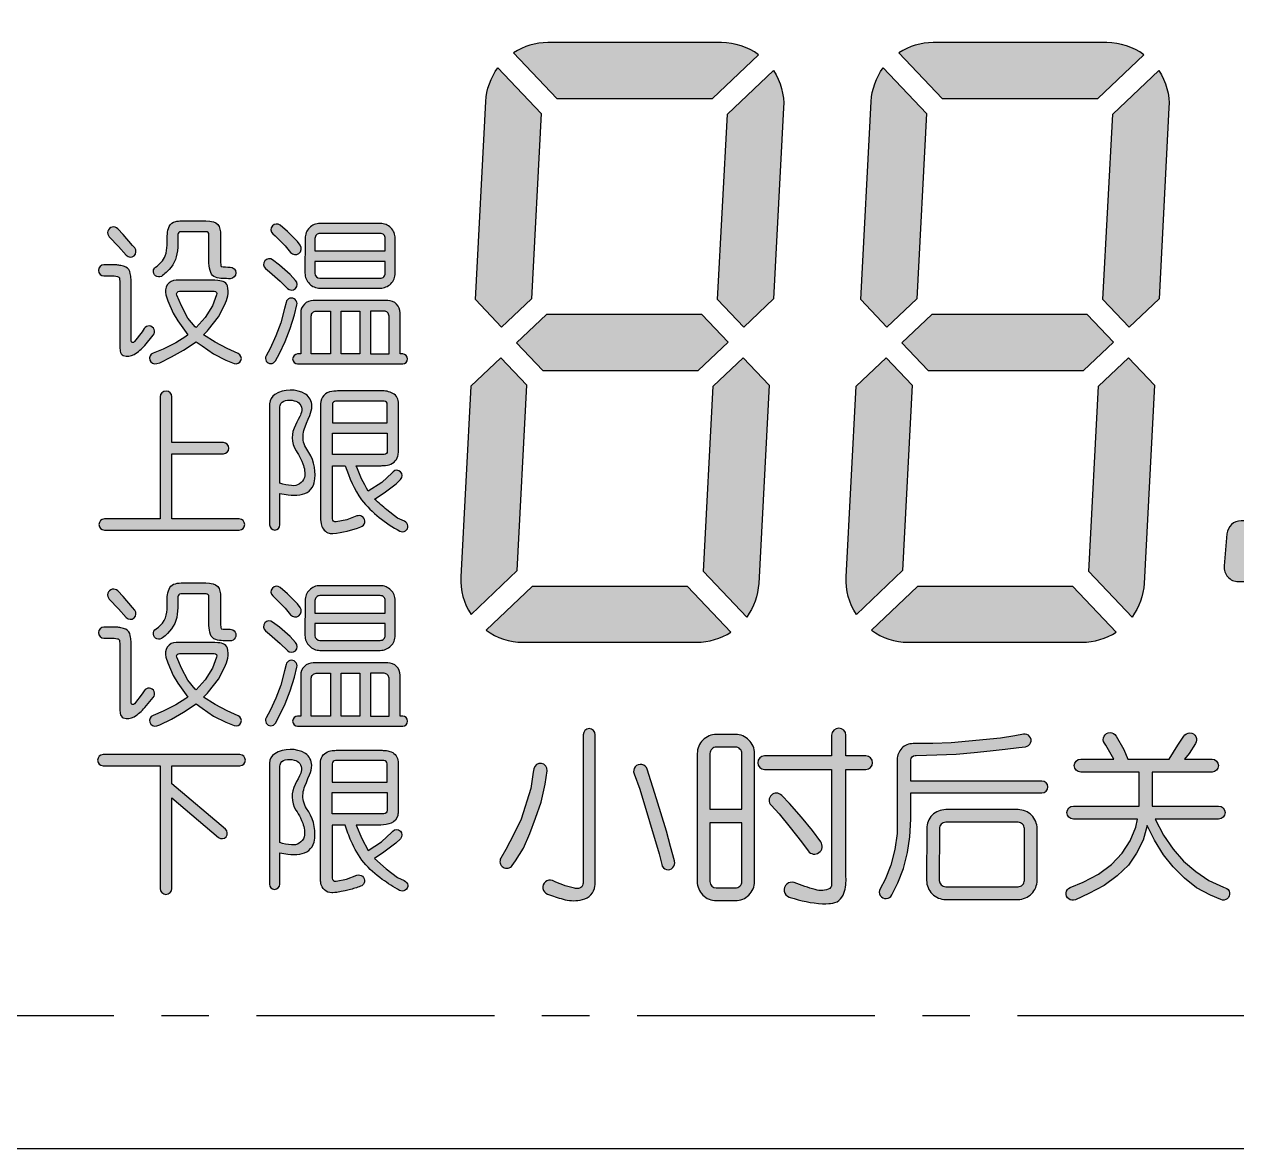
# Model space of a CAD drawing. Header units: millimetres. Extents: x -41 to 727, y -91 to 104.
# Drawn here: x 491.33 to 529.57, y -51.96 to -16.48 of the extents above; entities that cross this region are included whole.
import ezdxf

# ---------------------------------------------------------------- set-up
doc = ezdxf.new("R2010")
doc.units = ezdxf.units.MM
doc.header["$LTSCALE"] = 3
doc.header["$MEASUREMENT"] = 0
doc.linetypes.add('CENTER', pattern=[2, 1.25, -0.25, 0.25, -0.25])
doc.layers.add('VA', color=5, linetype='Continuous')

msp = doc.modelspace()

# ---------------------------------------------------------------- hatches: boundary and pattern name
h = msp.add_hatch(color=256)
h.dxf.hatch_style = 1
h.paths.add_polyline_path([(513.326, -17.062, -0.16027), (514.489, -17.444), (513.034, -18.825), (508.132, -18.825), (506.766, -17.386, -0.146871), (507.845, -17.062)])
h = msp.add_hatch(color=256)
h.dxf.hatch_style = 1
h.paths.add_polyline_path([(526.644, -17.444), (525.189, -18.825), (520.286, -18.825), (518.92, -17.386, -0.146871), (520, -17.062), (525.481, -17.062, -0.16027)])
h = msp.add_hatch(color=256)
h.dxf.hatch_style = 1
h.paths.add_polyline_path([(505.889, -18.918, -0.146871), (506.269, -17.858), (507.635, -19.297), (507.328, -25.144), (506.387, -26.038), (505.561, -25.168)])
h = msp.add_hatch(color=256)
h.dxf.hatch_style = 1
h.paths.add_polyline_path([(515.283, -19.124), (514.967, -25.146), (514.027, -26.038), (513.2, -25.166), (513.507, -19.322), (514.962, -17.942, -0.16027)])
h = msp.add_hatch(color=256)
h.dxf.hatch_style = 1
h.paths.add_polyline_path([(519.789, -19.297), (519.483, -25.144), (518.541, -26.038), (517.715, -25.168), (518.043, -18.918, -0.146871), (518.423, -17.858)])
h = msp.add_hatch(color=256)
h.dxf.hatch_style = 1
h.paths.add_polyline_path([(527.437, -19.124), (527.122, -25.146), (526.182, -26.038), (525.355, -25.166), (525.661, -19.322), (527.116, -17.942, -0.16027)])
h = msp.add_hatch(color=256)
h.dxf.hatch_style = 1
h.paths.add_polyline_path([(494.749, -23.462), (494.815, -23.542, -0.97673), (494.549, -23.771), (494.301, -23.495), (494.013, -23.191, -1.002617), (494.284, -22.936), (494.45, -23.113)])
h = msp.add_hatch(color=256)
h.dxf.hatch_style = 1
h.paths.add_polyline_path([(497.069, -23.03), (496.264, -23.03, 0.41817), (496.178, -23.118, -0.008884), (496.176, -23.407), (496.171, -23.521), (496.16, -23.635, -0.18758), (495.839, -24.289, -0.016576), (495.696, -24.41, -0.627369), (495.403, -24.299), (495.403, -24.265, -0.203592), (495.469, -24.146, 0.155377), (495.778, -23.788, 0.087248), (495.836, -23.45), (495.837, -23.338, -0.024837), (495.845, -23.104), (495.853, -23.043), (495.864, -22.982), (495.88, -22.924), (495.901, -22.869, -0.26273), (496.107, -22.706, -0.027827), (496.276, -22.682), (497.056, -22.682), (497.18, -22.693), (497.241, -22.703), (497.298, -22.716, -0.324197), (497.505, -22.949, -0.050441), (497.521, -23.117), (497.521, -23.976, 0.012355), (497.538, -24.13, 0.034092), (497.822, -24.143, -0.988156), (497.827, -24.511), (497.826, -24.511, -0.016553), (497.597, -24.506), (497.536, -24.501), (497.476, -24.493), (497.417, -24.48), (497.362, -24.462, -0.212131), (497.212, -24.321, -0.069926), (497.155, -24.026), (497.155, -23.123, 0.433586)])
h = msp.add_hatch(color=256)
h.dxf.hatch_style = 1
h.paths.add_polyline_path([(499.403, -22.827), (499.639, -23.024), (499.953, -23.337), (500.035, -23.457, -0.959156), (499.733, -23.685), (499.56, -23.475), (499.247, -23.161), (499.172, -23.094, -0.981141)])
h = msp.add_hatch(color=256)
h.dxf.hatch_style = 1
h.paths.add_polyline_path([(503.031, -23.238), (503.031, -24.337, -0.414214), (502.56, -24.808), (500.658, -24.808, -0.414214), (500.186, -24.337), (500.188, -23.238, -0.414214), (500.658, -22.769), (502.562, -22.769, -0.414214)])
h.paths.add_polyline_path([(502.718, -24.337, -0.414214), (502.56, -24.496), (500.658, -24.496, -0.413961), (500.499, -24.337), (500.5, -23.965), (502.718, -23.965)])
h.paths.add_polyline_path([(502.718, -23.238), (502.718, -23.632), (500.501, -23.632), (500.501, -23.238), (500.501, -23.238, -0.414214), (500.658, -23.081), (502.562, -23.081, -0.414214)])
h = msp.add_hatch(color=256)
h.dxf.hatch_style = 1
h.paths.add_polyline_path([(493.845, -24.425, -1), (493.845, -24.076), (494.251, -24.076, -0.011491), (494.38, -24.098, -0.070941), (494.531, -24.145, -0.254447), (494.676, -24.345, -0.026143), (494.699, -24.524), (494.699, -26.467, 0.32165), (494.739, -26.523, 0.329988), (494.808, -26.497), (495.048, -26.184), (495.113, -26.086, -1.083663), (495.399, -26.296), (495.131, -26.615, -0.073532), (494.799, -26.902, -0.222538), (494.453, -26.936, -0.270609), (494.359, -26.797, -0.016463), (494.351, -26.715), (494.351, -24.607), (494.34, -24.516, 0.334609), (494.269, -24.44), (494.168, -24.425)])
h = msp.add_hatch(color=256)
h.dxf.hatch_style = 1
h.paths.add_polyline_path([(499.166, -23.916), (499.384, -24.083), (499.717, -24.377), (499.891, -24.564, -0.981659), (499.629, -24.818), (499.403, -24.593), (499.07, -24.298), (498.944, -24.192, -0.975595)])
h = msp.add_hatch(color=256)
h.dxf.hatch_style = 1
h.paths.add_polyline_path([(496.492, -26.283), (496.491, -26.282), (496.171, -25.846), (496.027, -25.603), (495.861, -25.205), (495.801, -25.022, -0.520491), (496.126, -24.557), (497.338, -24.557), (497.439, -24.568), (497.498, -24.576), (497.553, -24.588), (497.603, -24.605, -0.225031), (497.739, -24.738, -0.188829), (497.646, -25.348), (497.454, -25.719), (497.142, -26.114, -0.031599), (496.989, -26.283), (497.355, -26.516), (497.736, -26.715), (498.08, -26.872, -0.972008), (497.948, -27.182), (497.687, -27.08), (497.305, -26.881), (496.94, -26.632), (496.757, -26.499), (496.359, -26.765), (495.977, -26.98), (495.612, -27.163), (495.509, -27.192, -0.947134), (495.395, -26.86), (495.712, -26.731), (496.11, -26.532), (496.425, -26.333)])
h.paths.add_polyline_path([(496.224, -24.906), (497.319, -24.906, -0.521815), (497.4, -25.022), (497.272, -25.37), (497.039, -25.736), (496.757, -26.051), (496.724, -26.034), (496.492, -25.752), (496.292, -25.37), (496.145, -25.026, -0.538437)])
h = msp.add_hatch(color=256)
h.dxf.hatch_style = 1
h.paths.add_polyline_path([(499.717, -26.083), (499.56, -26.495), (499.384, -26.868), (499.252, -27.104, -1), (498.961, -26.942), (499.09, -26.711), (499.266, -26.318), (499.423, -25.907), (499.541, -25.456), (499.587, -25.258, -1.00223), (499.93, -25.339), (499.855, -25.652)])
h = msp.add_hatch(color=256)
h.dxf.hatch_style = 1
h.paths.add_polyline_path([(503.189, -25.592), (503.189, -26.887), (503.267, -26.887, -1), (503.267, -27.201), (499.953, -27.201, -1), (499.953, -26.887), (500.051, -26.887), (500.051, -25.592, -0.414214), (500.442, -25.201), (502.798, -25.201, -0.414214)])
h.paths.add_polyline_path([(502.836, -26.887), (502.247, -26.887), (502.247, -25.534), (502.679, -25.534, -0.414214), (502.836, -25.69)])
h.paths.add_polyline_path([(500.384, -26.887), (500.384, -25.69, -0.414214), (500.54, -25.534), (500.992, -25.534), (500.992, -26.887)])
h.paths.add_polyline_path([(501.914, -26.887), (501.325, -26.887), (501.325, -25.534), (501.914, -25.534)])
h = msp.add_hatch(color=256)
h.dxf.hatch_style = 1
h.paths.add_polyline_path([(507.684, -27.404), (506.859, -26.535), (507.801, -25.641), (512.705, -25.641), (513.53, -26.51), (512.587, -27.404)])
h = msp.add_hatch(color=256)
h.dxf.hatch_style = 1
h.paths.add_polyline_path([(525.684, -26.51), (524.742, -27.404), (519.838, -27.404), (519.013, -26.535), (519.956, -25.641), (524.86, -25.641)])
h = msp.add_hatch(color=256)
h.dxf.hatch_style = 1
h.paths.add_polyline_path([(507.185, -27.875), (506.879, -33.722), (505.424, -35.103, -0.16027), (505.102, -33.921), (505.418, -27.903), (506.361, -27.007)])
h = msp.add_hatch(color=256)
h.dxf.hatch_style = 1
h.paths.add_polyline_path([(514.497, -34.126, -0.146871), (514.117, -35.187), (512.751, -33.748), (513.057, -27.904), (514.002, -27.007), (514.824, -27.874)])
h = msp.add_hatch(color=256)
h.dxf.hatch_style = 1
h.paths.add_polyline_path([(519.033, -33.722), (517.578, -35.103, -0.16027), (517.257, -33.921), (517.572, -27.903), (518.516, -27.007), (519.339, -27.875)])
h = msp.add_hatch(color=256)
h.dxf.hatch_style = 1
h.paths.add_polyline_path([(526.651, -34.126, -0.146871), (526.271, -35.187), (524.905, -33.748), (525.211, -27.904), (526.156, -27.007), (526.979, -27.874)])
h = msp.add_hatch(color=256)
h.dxf.hatch_style = 1
h.paths.add_polyline_path([(495.619, -32.093), (495.619, -28.242, -1), (495.99, -28.242), (495.99, -29.684), (497.612, -29.684, -1), (497.612, -30.034), (495.99, -30.034), (495.99, -32.093), (498.111, -32.093, -1), (498.111, -32.443), (493.861, -32.443, -1), (493.861, -32.093)])
h = msp.add_hatch(color=256)
h.dxf.hatch_style = 1
h.paths.add_polyline_path([(499.07, -28.455, -0.251251), (499.236, -28.162, -0.273671), (500.206, -28.153, -0.242415), (500.402, -28.527, -0.100445), (500.334, -28.83), (500.286, -28.948), (500.235, -29.065), (500.189, -29.181, 0.150464), (500.143, -29.664, 0.07841), (500.243, -29.889), (500.308, -29.995, -0.191488), (500.478, -30.951, -0.319783), (500.027, -31.326, -0.07297), (499.653, -31.327, -0.0139), (499.396, -31.289), (499.396, -32.279, -1), (499.07, -32.279)])
h.paths.add_polyline_path([(499.404, -28.508, -0.291924), (499.571, -28.358, -0.137469), (499.846, -28.361, -0.396774), (500.082, -28.675, -0.082163), (500.02, -28.862), (499.974, -28.954), (499.929, -29.043), (499.886, -29.129, 0.274605), (499.905, -29.939, -0.028418), (500.049, -30.18), (500.086, -30.266), (500.118, -30.357, -0.139474), (500.17, -30.788, -0.337206), (499.763, -31.041, -0.068489), (499.396, -30.963), (499.396, -28.555)])
h = msp.add_hatch(color=256)
h.dxf.hatch_style = 1
h.paths.add_polyline_path([(502.008, -32.03, -0.584313), (501.947, -32.344, -0.064942), (501.067, -32.552, -0.133179), (500.906, -32.528, -0.237061), (500.693, -32.241), (500.682, -32.176), (500.675, -32.116), (500.675, -28.455, -0.38883), (501.03, -28.068), (501.096, -28.059, -0.013458), (501.25, -28.054), (502.585, -28.054, -0.143255), (502.959, -28.13, -0.294356), (503.133, -28.455), (503.133, -29.96, -0.034225), (503.115, -30.108, -0.315965), (502.785, -30.391), (502.72, -30.401, -0.011104), (502.585, -30.411), (501.804, -30.411, 0.049724), (502.18, -31.213), (502.18, -31.213), (502.606, -30.938), (502.932, -30.637), (502.964, -30.605, -1), (503.202, -30.844), (503.058, -30.988), (502.682, -31.264), (502.381, -31.464, 0.024066), (502.77, -31.801), (503.108, -32.066), (503.323, -32.166, -1.081369), (503.176, -32.475, -0.098023), (501.967, -31.491, -0.067874), (501.454, -30.411), (501.051, -30.411), (501.051, -32.085, 0.473285), (501.171, -32.183), (501.503, -32.116), (501.825, -31.998, -0.220603), (501.979, -32.01)])
h.paths.add_polyline_path([(502.682, -30.06), (501.051, -30.06), (501.051, -29.383), (502.782, -29.383), (502.782, -29.96, -0.414214)])
h.paths.add_polyline_path([(502.682, -28.38, -0.414214), (502.782, -28.48), (502.782, -29.057), (501.051, -29.057), (501.051, -28.48, -0.414214), (501.151, -28.38)])
h = msp.add_hatch(color=256)
h.dxf.hatch_style = 1
h.paths.add_polyline_path([(529.625, -34.067, -0.440011), (529.175, -33.576), (529.264, -32.562, -0.388879), (529.713, -32.15), (530.732, -32.15, -0.440011), (531.181, -32.64), (531.092, -33.655, -0.388879), (530.643, -34.067)])
h = msp.add_hatch(color=256)
h.dxf.hatch_style = 1
h.paths.add_polyline_path([(494.749, -34.89), (494.815, -34.971, -0.97673), (494.549, -35.199), (494.301, -34.923), (494.013, -34.619, -1.002617), (494.284, -34.364), (494.45, -34.542)])
h = msp.add_hatch(color=256)
h.dxf.hatch_style = 1
h.paths.add_polyline_path([(497.067, -34.459), (496.265, -34.459, 0.422577), (496.178, -34.546), (496.178, -34.768), (496.175, -34.883), (496.167, -34.997, -0.197017), (495.846, -35.71, -0.01219), (495.696, -35.838, -1.116646), (495.487, -35.562, 0.264943), (495.834, -34.944), (495.837, -34.832), (495.837, -34.719), (495.84, -34.603), (495.844, -34.543), (495.851, -34.482), (495.862, -34.421), (495.877, -34.362), (495.897, -34.306, -0.20478), (496.043, -34.154, -0.084845), (496.276, -34.11), (497.056, -34.11), (497.169, -34.12), (497.23, -34.129), (497.289, -34.142, -0.323094), (497.502, -34.367, -0.059248), (497.521, -34.546), (497.521, -35.405, 0.017207), (497.538, -35.558, 0.034528), (497.822, -35.571, -1.01266), (497.823, -35.939, -0.011492), (497.608, -35.935), (497.547, -35.93), (497.486, -35.923), (497.427, -35.911), (497.371, -35.894, -0.238886), (497.205, -35.733, -0.076134), (497.155, -35.454), (497.155, -34.545, 0.422775)])
h = msp.add_hatch(color=256)
h.dxf.hatch_style = 1
h.paths.add_polyline_path([(499.403, -34.255), (499.639, -34.452), (499.953, -34.766), (500.035, -34.885, -0.959156), (499.733, -35.113), (499.56, -34.903), (499.247, -34.589), (499.172, -34.522, -0.981141)])
h = msp.add_hatch(color=256)
h.dxf.hatch_style = 1
h.paths.add_polyline_path([(500.658, -36.237, -0.414214), (500.186, -35.765), (500.188, -34.666, -0.414214), (500.658, -34.197), (502.562, -34.197, -0.414214), (503.031, -34.666), (503.031, -35.765, -0.414214), (502.56, -36.237)])
h.paths.add_polyline_path([(500.658, -35.924, -0.413961), (500.499, -35.766), (500.5, -35.393), (502.718, -35.393), (502.718, -35.765, -0.414214), (502.56, -35.924)])
h.paths.add_polyline_path([(500.501, -35.06), (500.501, -34.667), (500.501, -34.666, -0.414214), (500.658, -34.51), (502.562, -34.51, -0.414214), (502.718, -34.666), (502.718, -35.06)])
h = msp.add_hatch(color=256)
h.dxf.hatch_style = 1
h.paths.add_polyline_path([(507.059, -35.983, -0.16027), (505.896, -35.6), (507.351, -34.22), (512.253, -34.22), (513.619, -35.659, -0.146871), (512.54, -35.983)])
h = msp.add_hatch(color=256)
h.dxf.hatch_style = 1
h.paths.add_polyline_path([(518.05, -35.6), (519.505, -34.22), (524.407, -34.22), (525.773, -35.659, -0.146871), (524.694, -35.983), (519.213, -35.983, -0.16027)])
h = msp.add_hatch(color=256)
h.dxf.hatch_style = 1
h.paths.add_polyline_path([(494.351, -36.035), (494.34, -35.944, 0.334609), (494.269, -35.869), (494.168, -35.853), (493.845, -35.853, -1), (493.845, -35.504), (494.251, -35.504, -0.011491), (494.38, -35.526, -0.070941), (494.531, -35.573, -0.254447), (494.676, -35.773, -0.026143), (494.699, -35.952), (494.699, -37.895, 0.32165), (494.739, -37.951, 0.329988), (494.808, -37.926), (495.048, -37.612), (495.113, -37.515, -1.083663), (495.399, -37.724), (495.131, -38.043, -0.073532), (494.799, -38.33, -0.222538), (494.453, -38.365, -0.270609), (494.359, -38.226, -0.016463), (494.351, -38.143)])
h = msp.add_hatch(color=256)
h.dxf.hatch_style = 1
h.paths.add_polyline_path([(499.166, -35.344), (499.384, -35.511), (499.717, -35.805), (499.891, -35.993, -0.981659), (499.629, -36.246), (499.403, -36.021), (499.07, -35.727), (498.944, -35.62, -0.975595)])
h = msp.add_hatch(color=256)
h.dxf.hatch_style = 1
h.paths.add_polyline_path([(496.171, -37.274), (496.027, -37.031), (495.861, -36.633), (495.801, -36.45, -0.520491), (496.126, -35.986), (497.338, -35.986), (497.439, -35.996), (497.498, -36.005), (497.553, -36.016), (497.603, -36.033, -0.225031), (497.739, -36.166, -0.188829), (497.646, -36.777), (497.454, -37.147), (497.142, -37.542, -0.031599), (496.989, -37.712), (497.355, -37.944), (497.736, -38.143), (498.08, -38.3, -0.972008), (497.948, -38.61), (497.687, -38.508), (497.305, -38.309), (496.94, -38.06), (496.757, -37.927), (496.359, -38.193), (495.977, -38.409), (495.612, -38.591), (495.509, -38.62, -0.947134), (495.395, -38.289), (495.712, -38.16), (496.11, -37.96), (496.425, -37.761), (496.492, -37.712), (496.491, -37.71)])
h.paths.add_polyline_path([(496.224, -36.334), (497.319, -36.334, -0.521815), (497.4, -36.45), (497.272, -36.799), (497.039, -37.164), (496.757, -37.479), (496.724, -37.463), (496.492, -37.18), (496.292, -36.799), (496.145, -36.455, -0.538437)])
h = msp.add_hatch(color=256)
h.dxf.hatch_style = 1
h.paths.add_polyline_path([(499.541, -36.884), (499.587, -36.686, -1.00223), (499.93, -36.767), (499.855, -37.08), (499.717, -37.511), (499.56, -37.923), (499.384, -38.296), (499.252, -38.532, -1), (498.961, -38.371), (499.09, -38.139), (499.266, -37.747), (499.423, -37.335)])
h = msp.add_hatch(color=256)
h.dxf.hatch_style = 1
h.paths.add_polyline_path([(500.442, -36.629), (502.798, -36.629, -0.414214), (503.189, -37.02), (503.189, -38.315), (503.267, -38.315, -1), (503.267, -38.629), (499.953, -38.629, -1), (499.953, -38.315), (500.051, -38.315), (500.051, -37.02, -0.414214)])
h.paths.add_polyline_path([(500.992, -36.962), (500.992, -38.315), (500.384, -38.315), (500.384, -37.119, -0.414214), (500.54, -36.962)])
h.paths.add_polyline_path([(502.836, -38.315), (502.247, -38.315), (502.247, -36.962), (502.679, -36.962, -0.414214), (502.836, -37.119)])
h.paths.add_polyline_path([(501.914, -36.962), (501.914, -38.315), (501.325, -38.315), (501.325, -36.962)])
h = msp.add_hatch(color=256)
h.dxf.hatch_style = 1
h.paths.add_polyline_path([(509.343, -38.899), (509.343, -43.519, -0.017604), (509.331, -43.673, -0.310575), (508.94, -44.103), (508.864, -44.121, -0.105117), (508.327, -44.089, -0.018557), (507.837, -43.928, -1.016351), (507.993, -43.501, 0.049754), (508.645, -43.734), (508.69, -43.742, 0.070444), (508.814, -43.748), (508.849, -43.741, 0.328665), (508.949, -43.619), (508.955, -43.579), (508.961, -43.519), (508.961, -38.899, -1)])
h = msp.add_hatch(color=256)
h.dxf.hatch_style = 1
h.paths.add_polyline_path([(513.764, -38.892, -0.414214), (514.364, -39.492), (514.364, -43.531, -0.414214), (513.761, -44.133), (513.159, -44.133, -0.414214), (512.557, -43.531), (512.559, -39.492, -0.414214), (513.159, -38.892)])
h.paths.add_polyline_path([(513.964, -41.249), (512.958, -41.249), (512.959, -39.492), (512.959, -39.492, -0.414214), (513.159, -39.292), (513.764, -39.292, -0.414214), (513.964, -39.492)])
h.paths.add_polyline_path([(512.958, -41.675), (513.964, -41.675), (513.964, -43.531, -0.414214), (513.761, -43.733), (513.159, -43.733, -0.413961), (512.957, -43.531)])
h = msp.add_hatch(color=256)
h.dxf.hatch_style = 1
h.paths.add_polyline_path([(517.875, -39.995), (517.248, -39.995), (517.248, -43.381, -0.094288), (517.185, -43.894, -0.324897), (516.759, -44.224), (516.709, -44.229), (516.609, -44.233), (516.509, -44.233, -0.062857), (515.493, -44.033), (515.459, -44.021, -1), (515.618, -43.567, 0.023867), (516.282, -43.787, 0.206017), (516.74, -43.747, 0.211186), (516.797, -43.632), (516.797, -39.995), (514.678, -39.995, -1), (514.678, -39.569), (516.797, -39.569), (516.797, -38.917, -1), (517.248, -38.917), (517.248, -39.569), (517.875, -39.569, -1)])
h = msp.add_hatch(color=256)
h.dxf.hatch_style = 1
h.paths.add_polyline_path([(519.291, -40.36), (523.428, -40.36, -1), (523.428, -40.736), (519.291, -40.736), (519.291, -41.564), (519.266, -42.116), (519.19, -42.617), (519.065, -43.119), (518.889, -43.57), (518.697, -43.954, -1.021965), (518.327, -43.759), (518.488, -43.47), (518.664, -43.018), (518.789, -42.517), (518.864, -42.015), (518.864, -39.681, -0.414214), (519.364, -39.181), (519.993, -39.181), (520.57, -39.156), (521.121, -39.106), (522.125, -39.006), (522.576, -38.931), (522.851, -38.882, -1.021285), (522.913, -39.279), (522.701, -39.307), (522.275, -39.357), (521.799, -39.407), (521.297, -39.457), (520.72, -39.508), (520.118, -39.533), (519.466, -39.558), (519.431, -39.558, 0.41392), (519.291, -39.698)])
h = msp.add_hatch(color=256)
h.dxf.hatch_style = 1
h.paths.add_polyline_path([(526.622, -42.224), (526.417, -42.633), (526.162, -43.016), (525.804, -43.348), (525.395, -43.655), (524.91, -43.91), (524.483, -44.104, -1.01934), (524.318, -43.721), (524.731, -43.553), (525.216, -43.297), (525.625, -42.99), (525.957, -42.633), (526.213, -42.249), (526.392, -41.815), (526.443, -41.56), (524.423, -41.56, -1), (524.423, -41.151), (526.494, -41.151), (526.494, -40.078), (524.653, -40.078, -1), (524.653, -39.669), (525.702, -39.669), (525.446, -39.234), (525.401, -39.167, -1.035035), (525.768, -38.941), (526.009, -39.362), (526.136, -39.669), (527.439, -39.669), (527.72, -39.234), (527.901, -38.946, -1.002361), (528.274, -39.18), (528.078, -39.49), (527.925, -39.669), (528.794, -39.669, -1), (528.794, -40.078), (526.903, -40.078), (526.903, -41.151), (529, -41.151, -1), (529, -41.56), (527.005, -41.56), (527.261, -42.071), (527.567, -42.505), (527.899, -42.888), (528.283, -43.22), (528.691, -43.501), (529.151, -43.706), (529.214, -43.727, -1.039142), (529.073, -44.101), (528.742, -43.961), (528.308, -43.731), (527.925, -43.425), (527.567, -43.067), (527.261, -42.684), (526.979, -42.224), (526.75, -41.764)])
h = msp.add_hatch(color=256)
h.dxf.hatch_style = 1
h.paths.add_polyline_path([(499.23, -39.499, -0.273671), (500.2, -39.49, -0.242415), (500.397, -39.864, -0.100445), (500.329, -40.167), (500.28, -40.285), (500.23, -40.402), (500.183, -40.518, 0.150464), (500.137, -41, 0.07841), (500.237, -41.226), (500.302, -41.332, -0.191488), (500.472, -42.288, -0.319783), (500.021, -42.663, -0.07297), (499.647, -42.664, -0.0139), (499.391, -42.626), (499.391, -43.616, -1), (499.065, -43.616), (499.065, -39.792, -0.251251)])
h.paths.add_polyline_path([(499.88, -40.466, 0.274605), (499.9, -41.276, -0.028418), (500.043, -41.517), (500.08, -41.603), (500.113, -41.694, -0.139474), (500.164, -42.125, -0.337206), (499.757, -42.378, -0.068489), (499.391, -42.3), (499.391, -39.892), (499.398, -39.845, -0.291924), (499.565, -39.695, -0.137469), (499.84, -39.698, -0.396774), (500.076, -40.012, -0.082163), (500.015, -40.198), (499.969, -40.291), (499.923, -40.38)])
h = msp.add_hatch(color=256)
h.dxf.hatch_style = 1
h.paths.add_polyline_path([(498.132, -39.878), (495.986, -39.878), (495.986, -40.447), (497.677, -41.882, -1), (497.46, -42.138), (495.986, -40.887), (495.986, -43.751, -1), (495.616, -43.751), (495.616, -39.878), (493.82, -39.878, -1), (493.82, -39.528), (498.132, -39.528, -1)])
h = msp.add_hatch(color=256)
h.dxf.hatch_style = 1
h.paths.add_polyline_path([(501.245, -39.39), (502.579, -39.39, -0.016185), (502.729, -39.398, -0.052672), (502.859, -39.425, -0.295172), (503.118, -39.699, -0.016112), (503.127, -39.792), (503.127, -41.296, -0.023783), (503.109, -41.445, -0.263158), (502.906, -41.688, -0.105269), (502.579, -41.748), (501.798, -41.748), (501.974, -42.174), (502.174, -42.55), (502.601, -42.274), (502.927, -41.974), (502.958, -41.942, -1), (503.196, -42.18), (503.052, -42.325), (502.676, -42.6), (502.375, -42.801), (502.751, -43.127), (503.102, -43.403), (503.317, -43.503, -1.082987), (503.17, -43.812, -0.028008), (502.625, -43.463, -0.1484), (501.643, -42.253, -0.025024), (501.448, -41.748), (501.046, -41.748), (501.046, -43.42, 0.477458), (501.165, -43.519), (501.497, -43.453), (501.817, -43.335, -0.588858), (502.063, -43.542), (502.053, -43.575, -0.220322), (501.941, -43.681, -0.014085), (501.58, -43.796), (501.454, -43.826), (501.325, -43.851), (501.194, -43.873), (501.128, -43.882), (501.061, -43.889), (501.028, -43.89, -0.362622), (500.687, -43.578, -0.023381), (500.67, -43.453), (500.67, -39.792, -0.307621), (500.899, -39.441, -0.091859), (501.09, -39.396, -0.018811)])
h.paths.add_polyline_path([(502.776, -40.72), (502.776, -41.297, -0.414214), (502.676, -41.397), (501.046, -41.397), (501.046, -40.72)])
h.paths.add_polyline_path([(501.046, -39.817, -0.414214), (501.146, -39.717), (502.676, -39.717, -0.414214), (502.776, -39.817), (502.776, -40.394), (501.046, -40.394)])
h = msp.add_hatch(color=256)
h.dxf.hatch_style = 1
h.paths.add_polyline_path([(507.383, -40.083), (507.402, -39.976, -0.975234), (507.82, -40.041), (507.765, -40.464), (507.638, -41.024), (507.459, -41.533), (507.281, -42.017), (507.078, -42.475), (506.823, -42.882), (506.725, -43.022, -0.957932), (506.364, -42.792), (506.518, -42.526), (506.772, -42.042), (507.001, -41.559), (507.307, -40.592)])
h = msp.add_hatch(color=256)
h.dxf.hatch_style = 1
h.paths.add_polyline_path([(510.564, -40.132, -1.025686), (510.98, -39.988), (511.277, -40.923), (511.583, -41.941), (511.71, -42.424), (511.837, -42.882), (511.838, -42.884, -1.045001), (511.436, -42.998), (511.354, -42.653), (510.743, -40.617), (510.565, -40.134)])
h = msp.add_hatch(color=256)
h.dxf.hatch_style = 1
h.paths.add_polyline_path([(514.886, -41.127, -0.999055), (515.221, -40.812), (515.468, -41.074), (515.844, -41.5), (516.195, -41.926), (516.451, -42.28, -0.99524), (516.057, -42.567), (515.844, -42.277), (515.493, -41.826), (515.142, -41.4)])
h = msp.add_hatch(color=256)
h.dxf.hatch_style = 1
h.paths.add_polyline_path([(522.678, -41.263, -0.414214), (523.278, -41.863), (523.278, -43.494, -0.414214), (522.676, -44.097), (520.394, -44.097, -0.414214), (519.791, -43.494), (519.794, -41.863, -0.414214), (520.394, -41.263)])
h.paths.add_polyline_path([(522.678, -41.663, -0.414214), (522.878, -41.863), (522.878, -43.494, -0.414214), (522.676, -43.697), (520.394, -43.697, -0.413961), (520.191, -43.494), (520.194, -41.863), (520.194, -41.863, -0.414214), (520.394, -41.663)])

# ---------------------------------------------------------------- linework, layer by layer
msp.add_line((601.658, -51.963), (451.658, -51.963))
for points in [[(507.845, -17.062, 0.146871), (506.766, -17.386), (508.132, -18.825), (513.034, -18.825), (514.489, -17.444, 0.16027), (513.326, -17.062)], [(525.481, -17.062), (520, -17.062, 0.146871), (518.92, -17.386), (520.286, -18.825), (525.189, -18.825), (526.644, -17.444, 0.16027)], [(505.889, -18.918, -0.146871), (506.269, -17.858), (507.635, -19.297), (507.328, -25.144), (506.387, -26.038), (505.561, -25.168)], [(515.283, -19.124), (514.967, -25.146), (514.027, -26.038), (513.2, -25.166), (513.507, -19.322), (514.962, -17.942, -0.16027)], [(519.789, -19.297), (519.483, -25.144), (518.541, -26.038), (517.715, -25.168), (518.043, -18.918, -0.146871), (518.423, -17.858)], [(527.437, -19.124), (527.122, -25.146), (526.182, -26.038), (525.355, -25.166), (525.661, -19.322), (527.116, -17.942, -0.16027)], [(494.45, -23.113), (494.284, -22.936, 1.002617), (494.013, -23.191), (494.301, -23.495), (494.549, -23.771, 0.97673), (494.815, -23.542), (494.749, -23.462)], [(497.069, -23.03), (496.264, -23.03, 0.41817), (496.178, -23.118, -0.008884), (496.176, -23.407), (496.171, -23.521), (496.16, -23.635, -0.18758), (495.839, -24.289, -0.016576), (495.696, -24.41, -0.627369), (495.403, -24.299), (495.403, -24.265, -0.203592), (495.469, -24.146, 0.155377), (495.778, -23.788, 0.087248), (495.836, -23.45), (495.837, -23.338, -0.024837), (495.845, -23.104), (495.853, -23.043), (495.864, -22.982), (495.88, -22.924), (495.901, -22.869, -0.26273), (496.107, -22.706, -0.027827), (496.276, -22.682), (497.056, -22.682), (497.18, -22.693), (497.241, -22.703), (497.298, -22.716, -0.324197), (497.505, -22.949, -0.050441), (497.521, -23.117), (497.521, -23.976, 0.012355), (497.538, -24.13, 0.034092), (497.822, -24.143, -0.988156), (497.827, -24.511), (497.826, -24.511, -0.016553), (497.597, -24.506), (497.536, -24.501), (497.476, -24.493), (497.417, -24.48), (497.362, -24.462, -0.212131), (497.212, -24.321, -0.069926), (497.155, -24.026), (497.155, -23.123, 0.433586)], [(499.172, -23.094), (499.247, -23.161), (499.56, -23.475), (499.733, -23.685, 0.959156), (500.035, -23.457), (499.953, -23.337), (499.639, -23.024), (499.403, -22.827, 0.981141)], [(502.562, -22.769), (500.658, -22.769, 0.414214), (500.188, -23.238), (500.186, -24.337, 0.414214), (500.658, -24.808), (502.56, -24.808, 0.414214), (503.031, -24.337), (503.031, -23.238, 0.414214)], [(502.562, -23.081), (500.658, -23.081, 0.414214), (500.501, -23.238), (500.501, -23.238), (500.501, -23.632), (502.718, -23.632), (502.718, -23.238, 0.414214)], [(494.168, -24.425), (494.269, -24.44, -0.334609), (494.34, -24.516), (494.351, -24.607), (494.351, -26.715, 0.016463), (494.359, -26.797, 0.270609), (494.453, -26.936, 0.222538), (494.799, -26.902, 0.073532), (495.131, -26.615), (495.399, -26.296, 1.083663), (495.113, -26.086), (495.048, -26.184), (494.808, -26.497, -0.329988), (494.739, -26.523, -0.32165), (494.699, -26.467), (494.699, -24.524, 0.026143), (494.676, -24.345, 0.254447), (494.531, -24.145, 0.070941), (494.38, -24.098, 0.011491), (494.251, -24.076), (493.845, -24.076, 1), (493.845, -24.425)], [(498.944, -24.192), (499.07, -24.298), (499.403, -24.593), (499.629, -24.818, 0.981659), (499.891, -24.564), (499.717, -24.377), (499.384, -24.083), (499.166, -23.916, 0.975595)], [(502.718, -23.965), (500.5, -23.965), (500.499, -24.337, 0.413961), (500.658, -24.496), (502.56, -24.496, 0.414214), (502.718, -24.337)], [(496.425, -26.333), (496.11, -26.532), (495.712, -26.731), (495.395, -26.86, 0.947134), (495.509, -27.192), (495.612, -27.163), (495.977, -26.98), (496.359, -26.765), (496.757, -26.499), (496.94, -26.632), (497.305, -26.881), (497.687, -27.08), (497.948, -27.182, 0.972008), (498.08, -26.872), (497.736, -26.715), (497.355, -26.516), (496.989, -26.283, 0.031599), (497.142, -26.114), (497.454, -25.719), (497.646, -25.348, 0.188829), (497.739, -24.738, 0.225031), (497.603, -24.605), (497.553, -24.588), (497.498, -24.576), (497.439, -24.568), (497.338, -24.557), (496.126, -24.557, 0.520491), (495.801, -25.022), (495.861, -25.205), (496.027, -25.603), (496.171, -25.846), (496.491, -26.282), (496.492, -26.283)], [(496.224, -24.906), (497.319, -24.906, -0.521815), (497.4, -25.022), (497.272, -25.37), (497.039, -25.736), (496.757, -26.051), (496.724, -26.034), (496.492, -25.752), (496.292, -25.37), (496.145, -25.026, -0.538437)], [(499.855, -25.652), (499.93, -25.339, 1.00223), (499.587, -25.258), (499.541, -25.456), (499.423, -25.907), (499.266, -26.318), (499.09, -26.711), (498.961, -26.942, 1), (499.252, -27.104), (499.384, -26.868), (499.56, -26.495), (499.717, -26.083)], [(502.798, -25.201), (500.442, -25.201, 0.414214), (500.051, -25.592), (500.051, -26.887), (499.953, -26.887, 1), (499.953, -27.201), (503.267, -27.201, 1), (503.267, -26.887), (503.189, -26.887), (503.189, -25.592, 0.414214)], [(500.384, -26.887), (500.384, -25.69, -0.414214), (500.54, -25.534), (500.992, -25.534), (500.992, -26.887)], [(502.836, -25.69, 0.414214), (502.679, -25.534), (502.247, -25.534), (502.247, -26.887), (502.836, -26.887)], [(506.361, -27.007), (505.418, -27.903), (505.102, -33.921, 0.16027), (505.424, -35.103), (506.879, -33.722), (507.185, -27.875)], [(514.497, -34.126, -0.146871), (514.117, -35.187), (512.751, -33.748), (513.057, -27.904), (514.002, -27.007), (514.824, -27.874)], [(519.033, -33.722), (517.578, -35.103, -0.16027), (517.257, -33.921), (517.572, -27.903), (518.516, -27.007), (519.339, -27.875)], [(526.651, -34.126, -0.146871), (526.271, -35.187), (524.905, -33.748), (525.211, -27.904), (526.156, -27.007), (526.979, -27.874)], [(493.861, -32.093, 1), (493.861, -32.443), (498.111, -32.443, 1), (498.111, -32.093), (495.99, -32.093), (495.99, -30.034), (497.612, -30.034, 1), (497.612, -29.684), (495.99, -29.684), (495.99, -28.242, 1), (495.619, -28.242), (495.619, -32.093)], [(499.07, -32.279, 1), (499.396, -32.279), (499.396, -31.289, 0.0139), (499.653, -31.327, 0.07297), (500.027, -31.326, 0.319783), (500.478, -30.951, 0.191488), (500.308, -29.995), (500.243, -29.889, -0.07841), (500.143, -29.664, -0.150464), (500.189, -29.181), (500.235, -29.065), (500.286, -28.948), (500.334, -28.83, 0.100445), (500.402, -28.527, 0.242415), (500.206, -28.153, 0.273671), (499.236, -28.162, 0.251251), (499.07, -28.455)], [(501.979, -32.01, 0.220603), (501.825, -31.998), (501.503, -32.116), (501.171, -32.183, -0.473285), (501.051, -32.085), (501.051, -30.411), (501.454, -30.411, 0.067874), (501.967, -31.491, 0.098023), (503.176, -32.475, 1.081369), (503.323, -32.166), (503.108, -32.066), (502.77, -31.801, -0.024066), (502.381, -31.464), (502.682, -31.264), (503.058, -30.988), (503.202, -30.844, 1), (502.964, -30.605), (502.932, -30.637), (502.606, -30.938), (502.18, -31.213), (502.18, -31.213, -0.049724), (501.804, -30.411), (502.585, -30.411, 0.011104), (502.72, -30.401), (502.785, -30.391, 0.315965), (503.115, -30.108, 0.034225), (503.133, -29.96), (503.133, -28.455, 0.294356), (502.959, -28.13, 0.143255), (502.585, -28.054), (501.25, -28.054, 0.013458), (501.096, -28.059), (501.03, -28.068, 0.38883), (500.675, -28.455), (500.675, -32.116), (500.682, -32.176), (500.693, -32.241, 0.237061), (500.906, -32.528, 0.133179), (501.067, -32.552, 0.064942), (501.947, -32.344, 0.584313), (502.008, -32.03)], [(499.404, -28.508, -0.291924), (499.571, -28.358, -0.137469), (499.846, -28.361, -0.396774), (500.082, -28.675, -0.082163), (500.02, -28.862), (499.974, -28.954), (499.929, -29.043), (499.886, -29.129, 0.274605), (499.905, -29.939, -0.028418), (500.049, -30.18), (500.086, -30.266), (500.118, -30.357, -0.139474), (500.17, -30.788, -0.337206), (499.763, -31.041, -0.068489), (499.396, -30.963), (499.396, -28.555)], [(501.151, -28.38, 0.414214), (501.051, -28.48), (501.051, -29.057), (502.782, -29.057), (502.782, -28.48, 0.414214), (502.682, -28.38)], [(502.682, -30.06), (501.051, -30.06), (501.051, -29.383), (502.782, -29.383), (502.782, -29.96, -0.414214)], [(530.643, -34.067, 0.388879), (531.092, -33.655), (531.181, -32.64, 0.440011), (530.732, -32.15), (529.713, -32.15, 0.388879), (529.264, -32.562), (529.175, -33.576, 0.440011), (529.625, -34.067)], [(494.45, -34.542), (494.284, -34.364, 1.002617), (494.013, -34.619), (494.301, -34.923), (494.549, -35.199, 0.97673), (494.815, -34.971), (494.749, -34.89)], [(497.067, -34.459), (496.265, -34.459, 0.422577), (496.178, -34.546), (496.178, -34.768), (496.175, -34.883), (496.167, -34.997, -0.197017), (495.846, -35.71, -0.01219), (495.696, -35.838, -1.116646), (495.487, -35.562, 0.264943), (495.834, -34.944), (495.837, -34.832), (495.837, -34.719), (495.84, -34.603), (495.844, -34.543), (495.851, -34.482), (495.862, -34.421), (495.877, -34.362), (495.897, -34.306, -0.20478), (496.043, -34.154, -0.084845), (496.276, -34.11), (497.056, -34.11), (497.169, -34.12), (497.23, -34.129), (497.289, -34.142, -0.323094), (497.502, -34.367, -0.059248), (497.521, -34.546), (497.521, -35.405, 0.017207), (497.538, -35.558, 0.034528), (497.822, -35.571, -1.01266), (497.823, -35.939, -0.011492), (497.608, -35.935), (497.547, -35.93), (497.486, -35.923), (497.427, -35.911), (497.371, -35.894, -0.238886), (497.205, -35.733, -0.076134), (497.155, -35.454), (497.155, -34.545, 0.422775)], [(499.172, -34.522), (499.247, -34.589), (499.56, -34.903), (499.733, -35.113, 0.959156), (500.035, -34.885), (499.953, -34.766), (499.639, -34.452), (499.403, -34.255, 0.981141)], [(502.56, -36.237, 0.414214), (503.031, -35.765), (503.031, -34.666, 0.414214), (502.562, -34.197), (500.658, -34.197, 0.414214), (500.188, -34.666), (500.186, -35.765, 0.414214), (500.658, -36.237)], [(512.54, -35.983, 0.146871), (513.619, -35.659), (512.253, -34.22), (507.351, -34.22), (505.896, -35.6, 0.16027), (507.059, -35.983)], [(519.213, -35.983), (524.694, -35.983, 0.146871), (525.773, -35.659), (524.407, -34.22), (519.505, -34.22), (518.05, -35.6, 0.16027)], [(502.718, -35.06), (502.718, -34.666, 0.414214), (502.562, -34.51), (500.658, -34.51, 0.414214), (500.501, -34.666), (500.501, -34.667), (500.501, -35.06)], [(494.351, -38.143, 0.016463), (494.359, -38.226, 0.270609), (494.453, -38.365, 0.222538), (494.799, -38.33, 0.073532), (495.131, -38.043), (495.399, -37.724, 1.083663), (495.113, -37.515), (495.048, -37.612), (494.808, -37.926, -0.329988), (494.739, -37.951, -0.32165), (494.699, -37.895), (494.699, -35.952, 0.026143), (494.676, -35.773, 0.254447), (494.531, -35.573, 0.070941), (494.38, -35.526, 0.011491), (494.251, -35.504), (493.845, -35.504, 1), (493.845, -35.853), (494.168, -35.853), (494.269, -35.869, -0.334609), (494.34, -35.944), (494.351, -36.035)], [(498.944, -35.62), (499.07, -35.727), (499.403, -36.021), (499.629, -36.246, 0.981659), (499.891, -35.993), (499.717, -35.805), (499.384, -35.511), (499.166, -35.344, 0.975595)], [(502.56, -35.924, 0.414214), (502.718, -35.765), (502.718, -35.393), (500.5, -35.393), (500.499, -35.766, 0.413961), (500.658, -35.924)], [(496.491, -37.71), (496.492, -37.712), (496.425, -37.761), (496.11, -37.96), (495.712, -38.16), (495.395, -38.289, 0.947134), (495.509, -38.62), (495.612, -38.591), (495.977, -38.409), (496.359, -38.193), (496.757, -37.927), (496.94, -38.06), (497.305, -38.309), (497.687, -38.508), (497.948, -38.61, 0.972008), (498.08, -38.3), (497.736, -38.143), (497.355, -37.944), (496.989, -37.712, 0.031599), (497.142, -37.542), (497.454, -37.147), (497.646, -36.777, 0.188829), (497.739, -36.166, 0.225031), (497.603, -36.033), (497.553, -36.016), (497.498, -36.005), (497.439, -35.996), (497.338, -35.986), (496.126, -35.986, 0.520491), (495.801, -36.45), (495.861, -36.633), (496.027, -37.031), (496.171, -37.274)], [(496.224, -36.334), (497.319, -36.334, -0.521815), (497.4, -36.45), (497.272, -36.799), (497.039, -37.164), (496.757, -37.479), (496.724, -37.463), (496.492, -37.18), (496.292, -36.799), (496.145, -36.455, -0.538437)], [(499.423, -37.335), (499.266, -37.747), (499.09, -38.139), (498.961, -38.371, 1), (499.252, -38.532), (499.384, -38.296), (499.56, -37.923), (499.717, -37.511), (499.855, -37.08), (499.93, -36.767, 1.00223), (499.587, -36.686), (499.541, -36.884)], [(500.051, -37.02), (500.051, -38.315), (499.953, -38.315, 1), (499.953, -38.629), (503.267, -38.629, 1), (503.267, -38.315), (503.189, -38.315), (503.189, -37.02, 0.414214), (502.798, -36.629), (500.442, -36.629, 0.414214)], [(500.992, -36.962), (500.992, -38.315), (500.384, -38.315), (500.384, -37.119, -0.414214), (500.54, -36.962)], [(502.836, -37.119, 0.414214), (502.679, -36.962), (502.247, -36.962), (502.247, -38.315), (502.836, -38.315)], [(508.961, -38.899), (508.961, -43.519), (508.955, -43.579), (508.949, -43.619, -0.328665), (508.849, -43.741), (508.814, -43.748, -0.070444), (508.69, -43.742), (508.645, -43.734, -0.049754), (507.993, -43.501, 1.016351), (507.837, -43.928, 0.018557), (508.327, -44.089, 0.105117), (508.864, -44.121), (508.94, -44.103, 0.310575), (509.331, -43.673, 0.017604), (509.343, -43.519), (509.343, -38.899, 1)], [(513.159, -38.892, 0.414214), (512.559, -39.492), (512.557, -43.531, 0.414214), (513.159, -44.133), (513.761, -44.133, 0.414214), (514.364, -43.531), (514.364, -39.492, 0.414214), (513.764, -38.892)], [(517.875, -39.569), (517.248, -39.569), (517.248, -38.917, 1), (516.797, -38.917), (516.797, -39.569), (514.678, -39.569, 1), (514.678, -39.995), (516.797, -39.995), (516.797, -43.632, -0.211186), (516.74, -43.747, -0.206017), (516.282, -43.787, -0.023867), (515.618, -43.567, 1), (515.459, -44.021), (515.493, -44.033, 0.062857), (516.509, -44.233), (516.609, -44.233), (516.709, -44.229), (516.759, -44.224, 0.324897), (517.185, -43.894, 0.094288), (517.248, -43.381), (517.248, -39.995), (517.875, -39.995, 1)], [(519.291, -39.698, -0.41392), (519.431, -39.558), (519.466, -39.558), (520.118, -39.533), (520.72, -39.508), (521.297, -39.457), (521.799, -39.407), (522.275, -39.357), (522.701, -39.307), (522.913, -39.279, 1.021285), (522.851, -38.882), (522.576, -38.931), (522.125, -39.006), (521.121, -39.106), (520.57, -39.156), (519.993, -39.181), (519.364, -39.181, 0.414214), (518.864, -39.681), (518.864, -42.015), (518.789, -42.517), (518.664, -43.018), (518.488, -43.47), (518.327, -43.759, 1.021965), (518.697, -43.954), (518.889, -43.57), (519.065, -43.119), (519.19, -42.617), (519.266, -42.116), (519.291, -41.564), (519.291, -40.736), (523.428, -40.736, 1), (523.428, -40.36), (519.291, -40.36)], [(526.622, -42.224), (526.417, -42.633), (526.162, -43.016), (525.804, -43.348), (525.395, -43.655), (524.91, -43.91), (524.483, -44.104, -1.01934), (524.318, -43.721), (524.731, -43.553), (525.216, -43.297), (525.625, -42.99), (525.957, -42.633), (526.213, -42.249), (526.392, -41.815), (526.443, -41.56), (524.423, -41.56, -1), (524.423, -41.151), (526.494, -41.151), (526.494, -40.078), (524.653, -40.078, -1), (524.653, -39.669), (525.702, -39.669), (525.446, -39.234), (525.401, -39.167, -1.035035), (525.768, -38.941), (526.009, -39.362), (526.136, -39.669), (527.439, -39.669), (527.72, -39.234), (527.901, -38.946, -1.002361), (528.274, -39.18), (528.078, -39.49), (527.925, -39.669), (528.794, -39.669, -1), (528.794, -40.078), (526.903, -40.078), (526.903, -41.151), (529, -41.151, -1), (529, -41.56), (527.005, -41.56), (527.261, -42.071), (527.567, -42.505), (527.899, -42.888), (528.283, -43.22), (528.691, -43.501), (529.151, -43.706), (529.214, -43.727, -1.039142), (529.073, -44.101), (528.742, -43.961), (528.308, -43.731), (527.925, -43.425), (527.567, -43.067), (527.261, -42.684), (526.979, -42.224), (526.75, -41.764)], [(499.065, -39.792), (499.065, -43.616, 1), (499.391, -43.616), (499.391, -42.626, 0.0139), (499.647, -42.664, 0.07297), (500.021, -42.663, 0.319783), (500.472, -42.288, 0.191488), (500.302, -41.332), (500.237, -41.226, -0.07841), (500.137, -41, -0.150464), (500.183, -40.518), (500.23, -40.402), (500.28, -40.285), (500.329, -40.167, 0.100445), (500.397, -39.864, 0.242415), (500.2, -39.49, 0.273671), (499.23, -39.499, 0.251251)], [(513.964, -39.492, 0.414214), (513.764, -39.292), (513.159, -39.292, 0.414214), (512.959, -39.492), (512.959, -39.492), (512.958, -41.249), (513.964, -41.249)], [(498.132, -39.528), (493.82, -39.528, 1), (493.82, -39.878), (495.616, -39.878), (495.616, -43.751, 1), (495.986, -43.751), (495.986, -40.887), (497.46, -42.138, 1), (497.677, -41.882), (495.986, -40.447), (495.986, -39.878), (498.132, -39.878, 1)], [(499.88, -40.466, 0.274605), (499.9, -41.276, -0.028418), (500.043, -41.517), (500.08, -41.603), (500.113, -41.694, -0.139474), (500.164, -42.125, -0.337206), (499.757, -42.378, -0.068489), (499.391, -42.3), (499.391, -39.892), (499.398, -39.845, -0.291924), (499.565, -39.695, -0.137469), (499.84, -39.698, -0.396774), (500.076, -40.012, -0.082163), (500.015, -40.198), (499.969, -40.291), (499.923, -40.38)], [(501.245, -39.39), (502.579, -39.39, -0.016185), (502.729, -39.398, -0.052672), (502.859, -39.425, -0.295172), (503.118, -39.699, -0.016112), (503.127, -39.792), (503.127, -41.296, -0.023783), (503.109, -41.445, -0.263158), (502.906, -41.688, -0.105269), (502.579, -41.748), (501.798, -41.748), (501.974, -42.174), (502.174, -42.55), (502.601, -42.274), (502.927, -41.974), (502.958, -41.942, -1), (503.196, -42.18), (503.052, -42.325), (502.676, -42.6), (502.375, -42.801), (502.751, -43.127), (503.102, -43.403), (503.317, -43.503, -1.082987), (503.17, -43.812, -0.028008), (502.625, -43.463, -0.1484), (501.643, -42.253, -0.025024), (501.448, -41.748), (501.046, -41.748), (501.046, -43.42, 0.477458), (501.165, -43.519), (501.497, -43.453), (501.817, -43.335, -0.588858), (502.063, -43.542), (502.053, -43.575, -0.220322), (501.941, -43.681, -0.014085), (501.58, -43.796), (501.454, -43.826), (501.325, -43.851), (501.194, -43.873), (501.128, -43.882), (501.061, -43.889), (501.028, -43.89, -0.362622), (500.687, -43.578, -0.023381), (500.67, -43.453), (500.67, -39.792, -0.307621), (500.899, -39.441, -0.091859), (501.09, -39.396, -0.018811)], [(501.046, -40.394), (502.776, -40.394), (502.776, -39.817, 0.414214), (502.676, -39.717), (501.146, -39.717, 0.414214), (501.046, -39.817)], [(507.307, -40.592), (507.001, -41.559), (506.772, -42.042), (506.518, -42.526), (506.364, -42.792, 0.957932), (506.725, -43.022), (506.823, -42.882), (507.078, -42.475), (507.281, -42.017), (507.459, -41.533), (507.638, -41.024), (507.765, -40.464), (507.82, -40.041, 0.975234), (507.402, -39.976), (507.383, -40.083)], [(510.565, -40.134), (510.743, -40.617), (511.354, -42.653), (511.436, -42.998, 1.045001), (511.838, -42.884), (511.837, -42.882), (511.71, -42.424), (511.583, -41.941), (511.277, -40.923), (510.98, -39.988, 1.025686), (510.564, -40.132)], [(502.776, -40.72), (502.776, -41.297, -0.414214), (502.676, -41.397), (501.046, -41.397), (501.046, -40.72)], [(515.142, -41.4), (515.493, -41.826), (515.844, -42.277), (516.057, -42.567, 0.99524), (516.451, -42.28), (516.195, -41.926), (515.844, -41.5), (515.468, -41.074), (515.221, -40.812, 0.999055), (514.886, -41.127)], [(520.394, -41.263, 0.414214), (519.794, -41.863), (519.791, -43.494, 0.414214), (520.394, -44.097), (522.676, -44.097, 0.414214), (523.278, -43.494), (523.278, -41.863, 0.414214), (522.678, -41.263)], [(512.957, -43.531, 0.413961), (513.159, -43.733), (513.761, -43.733, 0.414214), (513.964, -43.531), (513.964, -41.675), (512.958, -41.675)], [(520.394, -41.663, 0.414214), (520.194, -41.863), (520.194, -41.863), (520.191, -43.494, 0.413961), (520.394, -43.697), (522.676, -43.697, 0.414214), (522.878, -43.494), (522.878, -41.863, 0.414214), (522.678, -41.663)]]:
    msp.add_lwpolyline(points, format="xyb", close=True)
for points in [[(501.914, -26.887), (501.325, -26.887), (501.325, -25.534), (501.914, -25.534)], [(512.587, -27.404), (513.53, -26.51), (512.705, -25.641), (507.801, -25.641), (506.859, -26.535), (507.684, -27.404)], [(524.86, -25.641), (519.956, -25.641), (519.013, -26.535), (519.838, -27.404), (524.742, -27.404), (525.684, -26.51)], [(501.914, -36.962), (501.914, -38.315), (501.325, -38.315), (501.325, -36.962)]]:
    msp.add_lwpolyline(points, close=True)
at = {"layer": 'VA', "linetype": 'CENTER', "ltscale": 2}
msp.add_lwpolyline([(592.658, -45.763), (592.658, 60.237, 0.414214), (590.658, 62.237), (462.658, 62.237, 0.414214), (460.658, 60.237), (460.658, -45.763, 0.414214), (462.658, -47.763), (590.658, -47.763, 0.414214)], format="xyb", close=True, dxfattribs=at)

doc.saveas('drawing.dxf')
